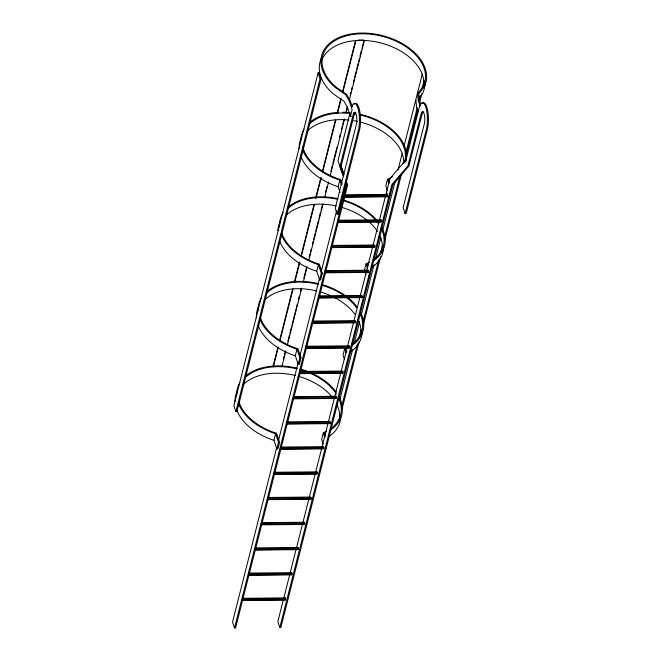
<?xml version="1.0" encoding="UTF-8"?>
<svg xmlns="http://www.w3.org/2000/svg" width="661" height="661" viewBox="0 0 661 661"><rect width="100%" height="100%" fill="white"/><g stroke="black" fill="none" stroke-linecap="round" stroke-linejoin="round"><path stroke-width="0.99" d="M284.974 598.742L285.354 597.891L285.403 600.031L242.033 600.469M291.352 573.541L291.732 572.682L291.782 574.822L248.412 575.26M254.791 550.059L297.987 549.655L298.367 548.795L298.103 547.482L255.931 547.878M261.169 524.851L304.366 524.446L304.746 523.595L304.481 522.273L261.285 522.686M267.548 499.65L310.744 499.245L311.124 498.386L310.86 497.072L267.664 497.477M273.927 474.441L317.123 474.036L317.503 473.185L317.239 471.863L275.067 472.26M280.297 449.24L323.502 448.836L323.873 447.976L323.617 446.662L281.446 447.059M286.676 424.04L329.88 423.627L330.252 422.776L329.996 421.462L286.791 421.867M293.054 398.831L336.259 398.426L336.631 397.567L336.375 396.253L294.203 396.65M299.433 373.63L342.638 373.217L343.009 372.366L342.753 371.052L299.549 371.457M348.752 346.703L349.124 345.843L349.182 347.983L305.812 348.421M312.19 323.221L355.387 322.808L355.767 321.957L355.502 320.643L313.331 321.039M318.569 298.012L361.765 297.607L362.145 296.748L361.881 295.434L318.685 295.839M324.948 272.811L368.144 272.406L368.524 271.547L368.26 270.233L325.063 270.638M331.326 247.602L374.523 247.197L374.903 246.346L374.638 245.024L332.466 245.421M380.637 220.675L381.017 219.824L381.067 221.964L337.697 222.402M344.075 197.193L387.28 196.788L387.652 195.937L387.396 194.615L345.224 195.02M318.106 72.85L233.887 405.697L235.861 411.629L236.919 411.621L321.147 78.775L319.172 72.842L318.106 72.85L320.081 78.783L235.861 411.629M273.076 366.235L277.884 347.248M279.653 340.25L292.559 289.27M294.327 282.272L299.383 262.285M301.152 255.286L314.049 204.307M315.57 198.317L320.882 177.322M322.403 171.323L335.301 120.352M337.069 113.353L340.861 98.357M342.381 92.358L355.535 40.387M273.324 366.979L278.388 346.992M279.9 340.993L293.054 289.014M294.823 282.016L299.879 262.029M301.399 256.03L314.297 205.05M316.074 198.052L321.13 178.065M322.899 171.067L335.796 120.087M337.573 113.097L341.109 99.1M342.877 92.102L355.783 41.131M283.346 359.163L284.098 356.163M284.61 354.164L285.362 351.165M287.899 341.167L289.411 335.168M289.915 333.169L291.435 327.178M291.939 325.179L295.988 309.183M296.492 307.183L297.252 304.184M298.516 299.185L299.276 296.186M300.54 291.195L301.3 288.196M303.829 278.198L306.613 267.201M309.141 257.203L309.902 254.212M310.406 252.213L311.166 249.214M312.43 244.215L313.19 241.215M313.694 239.216L315.214 233.217M315.718 231.218L318.495 220.22M319.007 218.221L320.519 212.231M321.031 210.231L322.543 204.232M325.584 192.235L327.096 186.237M330.888 171.249L332.409 165.25M332.913 163.25L336.961 147.254M339.49 137.265L340.25 134.266M341.514 129.267L342.274 126.268M342.778 124.268L343.794 120.269M346.067 111.271L347.083 107.272M350.115 95.283L350.875 92.284M351.379 90.284L352.139 87.285M353.404 82.286L354.164 79.287M354.668 77.287L356.188 71.289M356.692 69.289L358.204 63.291M358.716 61.299L359.468 58.3M359.981 56.301L361.493 50.302M362.005 48.303L364.021 40.304M281.817 366.896L285.866 350.908M287.386 344.91L301.548 288.931M303.316 281.941L307.109 266.945M308.877 259.947L323.047 203.976M324.815 196.978L328.608 181.982M330.128 175.983L344.546 119.013M346.058 113.014L347.579 107.016M349.347 100.018L364.269 41.048M350.123 112.717L337.969 160.73L343.266 175.529M351.512 116.187L350.446 116.196L352.115 109.594L349.223 100.885L345.662 94.697L335.16 87.434A53.822 34.521 14.2 0 1 361.807 33.05A53.822 34.521 14.2 0 1 424.337 86.591L418.719 94.011L419.281 100.224L420.57 104.091M239.117 402.351A52.706 33.81 14.2 0 0 274.48 432.625L276.513 433.137L279.57 442.333L277.901 448.935L276.835 448.943L273.943 440.243L275.62 433.641L274.158 433.269A53.814 34.521 14.2 0 1 238.357 403.21M260.508 317.809A52.706 33.81 14.2 0 0 295.872 348.083L297.904 348.595L300.962 357.791L299.293 364.393L298.235 364.401L295.343 355.701L297.012 349.099L295.55 348.727M281.908 233.267A52.706 33.81 14.2 0 0 317.263 263.541L319.296 264.053L322.353 273.249L320.684 279.851L319.627 279.859L316.735 271.159L318.404 264.557L316.941 264.185A53.814 34.521 14.2 0 1 281.148 234.126M340.051 192.417L338.126 186.617L339.795 180.015L338.341 179.643A53.814 34.521 14.2 0 1 302.54 149.584M276.538 448.15L232.54 622.018L234.515 627.95L235.58 627.942L347.669 184.964L346.009 180.346M278.562 440.152L298.285 362.211M299.797 356.213L319.519 278.273M321.296 271.283L336.713 210.322M276.835 448.943L278.512 442.341L275.62 433.641M298.235 364.401L299.904 357.799L297.012 349.099M319.627 279.859L321.296 273.257L318.404 264.557M354.18 104.207A16.285 4.743 89.5 0 1 359.493 109.933A16.285 4.743 89.5 0 1 359.774 128.895L338.242 214.189L337.176 214.205L358.708 128.912A16.285 4.743 89.5 0 0 357.791 107.586A16.285 4.743 89.5 0 0 351.536 107.33M234.515 627.95L346.562 185.163L345.563 182.386M324.873 432.162L323.303 432.938L321.634 439.54L323.122 444.018M364.418 270.456L366.087 263.855L367.656 263.078A52.706 33.81 14.2 0 0 369.408 262.186M392.485 176.685A52.706 33.81 14.2 0 1 389.048 178.536L387.478 179.313L385.809 185.915L387.296 190.393M289.716 574.624L277.835 621.588L279.81 627.52L280.867 627.512L392.915 184.725L408.936 166.018L422.272 113.436A7.387 2.148 89.5 0 1 423.263 111.783M290.22 572.624L296.037 549.646M296.541 547.647L321.577 448.72M322.081 446.72L327.897 423.742M328.401 421.743L340.795 372.779M341.299 370.78L347.116 347.793M347.62 345.794L385.297 196.912M385.801 194.912L389.924 178.619L405.953 159.912L419.471 106.685A16.285 4.743 89.5 0 1 425.725 106.95A16.285 4.743 89.5 0 1 426.651 128.267L405.119 213.561L406.176 213.553L427.708 128.259A16.285 4.743 89.5 0 0 427.436 109.296A16.285 4.743 89.5 0 0 422.115 103.57M279.81 627.52L391.899 184.551L407.928 165.845L421.214 113.444A7.387 2.148 89.5 0 1 424.048 113.568A7.387 2.148 89.5 0 1 424.469 123.235L403.144 207.628L405.119 213.561M325.666 448.48L326.385 445.654M368.45 279.396L369.408 275.629M339.63 400.715L352.528 349.735M354.304 342.737L359.617 321.75M361.129 315.751L374.027 264.772M375.547 258.781L380.86 237.786M382.628 230.788L395.022 181.816M398.054 169.819L402.103 153.823M403.871 146.833L422.338 73.858M341.349 407.647L357.543 343.679M359.055 337.68L361.08 329.682M362.848 322.684L378.786 259.715M380.81 251.717L382.322 245.718M384.347 237.72L400.029 175.752M403.07 163.754L403.574 161.755M405.598 153.765L417.231 107.784M419 100.786L420.264 95.787M422.288 87.789L424.056 80.799M342.158 408.638L359.105 341.671M363.153 325.675L380.604 256.708M384.652 240.711L401.599 173.744M406.151 155.748L417.785 109.776M419.553 102.777L421.834 93.779M418.735 98.382L422.668 93.193A53.822 34.521 14.2 0 0 424.949 82.642M389.85 179.148L388.676 179.726L389.626 182.568M368.458 263.689L367.285 264.268L367.921 266.16M347.066 348.231L345.893 348.81L346.843 351.652M325.675 432.773L324.501 433.352L325.452 436.194M387.396 194.615L387.28 196.788M368.26 270.233L368.144 272.406M357.923 40.106L363.583 40.057M320.081 78.783L321.147 78.775M344.348 195.284L387.544 194.879M344.439 195.763L387.643 195.359M344.381 196.854L387.586 196.449M344.298 198.259L343.241 198.275L342.398 195.73M389.593 197.837L388.536 197.846L386.561 191.913M337.812 220.229L381.017 219.824M338.06 220.972L381.265 220.567M338.002 222.055L381.207 221.65M331.682 246.173L374.886 245.768M331.624 247.264L374.828 246.859M325.303 271.382L368.507 270.977M325.245 272.464L368.45 272.059M321.296 273.257L322.353 273.249M318.933 296.582L362.129 296.178M318.875 297.673L362.071 297.26M312.554 321.791L355.75 321.378M312.496 322.874L355.692 322.469M305.927 346.248L349.124 345.843M306.175 346.992L349.372 346.587M306.117 348.083L349.314 347.669M299.904 357.799L300.962 357.791M299.797 372.201L342.993 371.788M299.739 373.283L342.935 372.878M293.418 397.401L336.623 396.997M293.36 398.484L336.565 398.079M287.039 422.61L330.244 422.197M286.981 423.693L330.186 423.288M278.512 442.341L279.57 442.333M280.661 447.811L323.865 447.406M280.603 448.893L323.807 448.488M274.282 473.012L317.487 472.607M274.224 474.102L317.429 473.697M267.903 498.22L311.108 497.816M267.854 499.303L311.05 498.898M261.533 523.421L304.729 523.016M261.475 524.512L304.671 524.107M255.154 548.63L298.351 548.225M255.096 549.712L298.293 549.308M248.528 573.087L291.732 572.682M248.776 573.831L291.972 573.426M248.718 574.921L291.914 574.508M243.182 598.288L285.354 597.891M242.397 599.04L285.602 598.626M242.339 600.122L285.544 599.717M338.126 186.617L336.664 186.245A53.814 34.521 14.2 0 1 300.862 156.186M316.735 271.159L315.272 270.787A53.814 34.521 14.2 0 1 279.801 241.579M295.343 355.701L293.881 355.329A53.814 34.521 14.2 0 1 258.079 325.27M273.943 440.243L272.489 439.871A53.814 34.521 14.2 0 1 236.688 409.812M355.387 322.808L355.147 322.072M349.016 348.017L348.768 347.273M329.88 423.627L329.632 422.891M310.744 499.245L310.496 498.501M304.366 524.446L304.126 523.702M297.987 549.655L297.747 548.911M291.617 574.855L291.369 574.112M340.729 165.159L343.712 173.488M344.026 174.793L341.051 166.473L354.337 114.072A7.387 2.148 89.5 0 1 355.891 112.32M343.249 175.917L339.944 166.671L353.28 114.089A7.387 2.148 89.5 0 1 356.114 114.204A7.387 2.148 89.5 0 1 356.535 123.88L335.21 208.265L337.176 214.205M420.14 106.016L418.198 100.175L417.612 93.713L423.288 86.227A52.698 33.802 14.2 0 0 362.054 33.802A52.698 33.802 14.2 0 0 335.962 87.054L346.562 94.383L350.264 100.811L352.206 106.661M418.149 111.643L416.529 106.776L415.943 100.315M387.478 179.313L388.965 183.791M350.446 116.196L347.554 107.487L343.993 101.298L333.491 94.036A53.822 34.521 14.2 0 1 321.527 58.061M342.216 184.113L340.688 179.511L338.655 178.991A52.706 33.81 14.2 0 1 302.705 146.684M339.795 180.015L341.398 184.849M366.087 263.855L367.574 268.333M365.012 272.249L365.905 274.935M346.182 352.875L344.695 348.397L343.026 354.998L344.513 359.477M323.303 432.938L324.791 437.417M321.163 62.109A52.698 33.802 14.2 0 1 379.819 42.709A52.698 33.802 14.2 0 1 423.478 87.219M382.033 228.045A53.814 34.521 14.2 0 1 373.572 260.756M279.529 226.706A53.814 34.521 14.2 0 1 283.123 212.825M288.138 207.1A53.814 34.521 14.2 0 1 338.027 198.672M343.902 200.176A53.814 34.521 14.2 0 1 376.621 220.039M377.844 221.518A53.814 34.521 14.2 0 1 378.968 223.013M381.248 228.64A52.706 33.81 14.2 0 1 374.2 259.104M288.386 208.215A52.706 33.81 14.2 0 1 337.911 199.374M343.662 200.845A52.706 33.81 14.2 0 1 375.704 220.303M376.902 221.757A52.706 33.81 14.2 0 1 377.993 223.211M383.487 248.239A53.814 34.521 14.2 0 1 371.903 267.366M277.835 230.549A53.814 34.521 14.2 0 1 280.09 221.823M286.717 214.817A52.706 33.81 14.2 0 1 336.242 205.976M341.043 207.174A52.706 33.81 14.2 0 1 367.02 220.171M369.218 222.03A52.706 33.81 14.2 0 1 377.53 231.598M380.009 236.167A52.706 33.81 14.2 0 1 381.835 251.957M360.642 312.587A53.814 34.521 14.2 0 1 352.181 345.298M295.55 348.727A53.814 34.521 14.2 0 1 259.748 318.668M258.096 310.315A53.814 34.521 14.2 0 1 261.244 298.161M266.747 291.641A53.814 34.521 14.2 0 1 318.602 283.668M322.51 284.717A53.814 34.521 14.2 0 1 344.91 295.335M347.306 297.103A53.814 34.521 14.2 0 1 357.568 307.555M360.286 314.107A52.706 33.81 14.2 0 1 352.065 344.199M266.994 292.757A52.706 33.81 14.2 0 1 318.445 284.362M321.32 285.114A52.706 33.81 14.2 0 1 344.207 295.789M345.786 296.938A52.706 33.81 14.2 0 1 356.601 307.753M362.096 332.78A53.814 34.521 14.2 0 1 350.512 351.9M256.468 317.85A53.814 34.521 14.2 0 1 258.699 306.365M265.325 299.359A52.706 33.81 14.2 0 1 316.776 290.964M320.602 291.988A52.706 33.81 14.2 0 1 330.665 295.698M334.987 297.789A52.706 33.81 14.2 0 1 354.932 314.355M358.188 319.784A52.706 33.81 14.2 0 1 360.65 335.532M309.778 123.673A52.706 33.81 14.2 0 1 349.652 113.337M353.536 113.799A52.706 33.81 14.2 0 1 355.453 114.097M360.27 115.047A52.706 33.81 14.2 0 1 404.358 162.713M402.202 173.232A53.814 34.521 14.2 0 1 400.74 175.603M398.963 177.85A53.814 34.521 14.2 0 1 396.914 179.949M299.251 148.766A53.814 34.521 14.2 0 1 301.49 137.29M300.895 139.405A53.814 34.521 14.2 0 1 304.027 129.077M309.53 122.558A53.814 34.521 14.2 0 1 338.688 112.37M342.712 112.279A53.814 34.521 14.2 0 1 349.57 112.61M353.528 113.072A53.814 34.521 14.2 0 1 355.494 113.378M360.402 114.353A53.814 34.521 14.2 0 1 405.738 162.052M308.109 130.275A52.706 33.81 14.2 0 1 348.958 120.038M353.784 120.699A52.706 33.81 14.2 0 1 357.634 121.434M359.559 121.88A52.706 33.81 14.2 0 1 403.813 162.523M339.25 397.129A53.814 34.521 14.2 0 1 330.789 429.84M236.704 394.857A53.814 34.521 14.2 0 1 239.852 382.702M245.355 376.183A53.814 34.521 14.2 0 1 297.21 368.21M300.144 368.978A53.814 34.521 14.2 0 1 307.72 371.507M311.397 373.044A53.814 34.521 14.2 0 1 336.176 392.097M338.895 398.649A52.706 33.81 14.2 0 1 331.417 428.188M326.625 431.269A52.706 33.81 14.2 0 1 324.865 432.162M245.603 377.299A52.706 33.81 14.2 0 1 297.053 368.904M300.879 369.929A52.706 33.81 14.2 0 1 306.44 371.788M309.158 372.862A52.706 33.81 14.2 0 1 336.416 394.08M340.704 417.322A53.814 34.521 14.2 0 1 329.12 436.442M235.027 401.458A53.814 34.521 14.2 0 1 237.307 390.907M242.422 385.404A52.706 33.81 14.2 0 1 295.384 375.506M298.26 376.258A52.706 33.81 14.2 0 1 331.855 396.716M337.217 405.251A52.706 33.81 14.2 0 1 339.052 421.04"/></g></svg>
